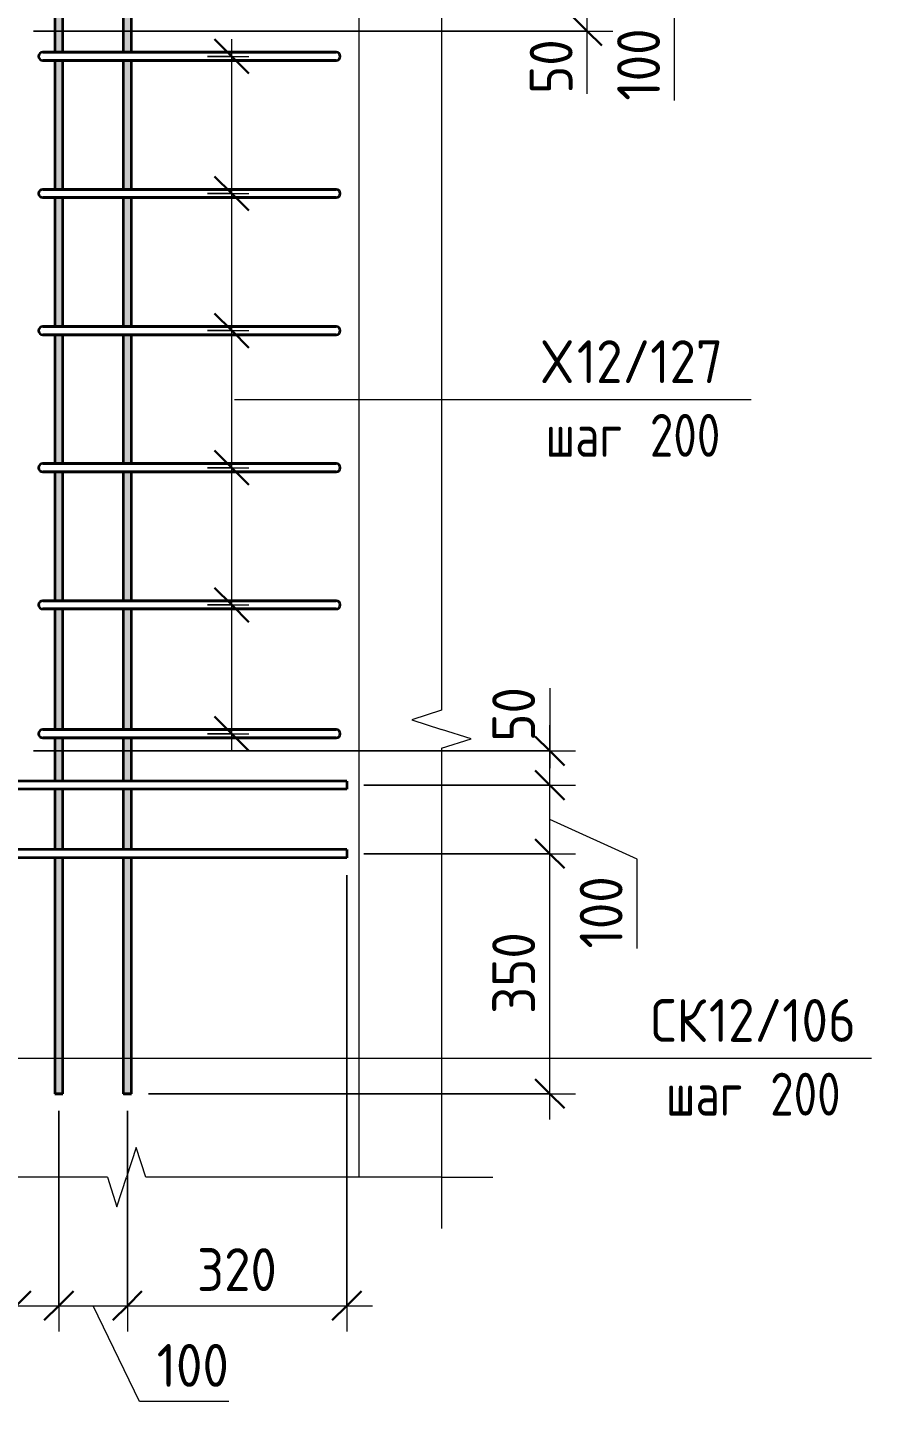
# Model space of a CAD drawing. Header units: millimetres. Extents: x -737 to 48133, y -5064 to 36443.
# Drawn here: x 42462 to 43693, y 721 to 2725 of the extents above; entities that cross this region are included whole.
import ezdxf

# ---------------------------------------------------------------- set-up
doc = ezdxf.new("R2010")
doc.units = ezdxf.units.MM
for name, color, linetype, lineweight in [('AA_Dim', 7, 'Continuous', 9), ('AA_Dim-25', 7, 'Continuous', 9), ('AA_Oformlenie', 7, 'Continuous', 9), ('AA_Vinoska', 7, 'Continuous', 9), ('AF_Stena_Опалубка', 253, 'Continuous', 20), ('KR_Armatura_Tonkie', 7, 'Continuous', 20)]:
    doc.layers.add(name, color=color, linetype=linetype, lineweight=lineweight)
doc.styles.add('ISOCPEUR_6', font='isocpeur.TTF', dxfattribs={"width": 0.9, "height": 62.5})
doc.styles.add('ISOCPEUR_8', font='isocpeur.TTF', dxfattribs={"width": 0.8, "height": 62.5})
doc.dimstyles.new('00_Точн_3_знака__прозр__2', dxfattribs={"dimscale": 304.8, "dimtxt": 62.672186, "dimasz": 0.139436, "dimexe": 0.123031, "dimexo": 0.082021, "dimgap": 0.008202, "dimtad": 1, "dimdec": 3, "dimrnd": 0.001, "dimdsep": 46, "dimtxsty": 'ISOCPEUR_6', "dimblk1": 'OBLIQUE', "dimblk2": 'OBLIQUE', "dimsah": 1, "dimcen": 0.09, "dimdle": 0.123031, "dimazin": 0, "dimtfac": 1, "dimtdec": 4, "dimtix": 1, "dimtmove": 1, "dimatfit": 3, "dimfxl": 1, "dimtvp": 1, "dimtolj": 1, "dimtzin": 0, "dimlwd": 18, "dimlwe": 18, "dimarcsym": 2})
doc.dimstyles.new('00_Точн_3_знака__прозр__3', dxfattribs={"dimscale": 304.8, "dimtxt": 62.672186, "dimasz": 0.139436, "dimexe": 0.123031, "dimexo": 0.082021, "dimgap": 0.008202, "dimtad": 1, "dimdec": 3, "dimrnd": 0.001, "dimdsep": 46, "dimtxsty": 'ISOCPEUR_6', "dimblk1": 'OBLIQUE', "dimblk2": 'OBLIQUE', "dimsah": 1, "dimcen": 0.09, "dimdle": 0.123031, "dimazin": 0, "dimtfac": 1, "dimtdec": 4, "dimtix": 1, "dimtmove": 0, "dimatfit": 3, "dimfxl": 1, "dimtvp": 1, "dimtolj": 1, "dimtzin": 0, "dimlwd": 18, "dimlwe": 18, "dimarcsym": 2})
doc.dimstyles.new('05_Округл_5мм__прозр__2', dxfattribs={"dimscale": 304.8, "dimtxt": 62.672186, "dimasz": 0.139436, "dimexe": 0.123031, "dimexo": 0.082021, "dimgap": 0.008202, "dimtad": 1, "dimdec": 0, "dimrnd": 5, "dimdsep": 46, "dimtxsty": 'ISOCPEUR_6', "dimblk1": 'OBLIQUE', "dimblk2": 'OBLIQUE', "dimsah": 1, "dimcen": 0.09, "dimdle": 0.123031, "dimazin": 0, "dimtfac": 1, "dimtdec": 4, "dimtix": 1, "dimtmove": 1, "dimatfit": 3, "dimfxl": 1, "dimtvp": 1, "dimtolj": 1, "dimtzin": 0, "dimlwd": 18, "dimlwe": 18, "dimarcsym": 2})
doc.dimstyles.new('05_Округл_5мм__прозр__3', dxfattribs={"dimscale": 304.8, "dimtxt": 62.672186, "dimasz": 0.139436, "dimexe": 0.123031, "dimexo": 0.082021, "dimgap": 0.008202, "dimtad": 1, "dimdec": 0, "dimrnd": 5, "dimdsep": 46, "dimtxsty": 'ISOCPEUR_6', "dimblk1": 'OBLIQUE', "dimblk2": 'OBLIQUE', "dimsah": 1, "dimcen": 0.09, "dimdle": 0.123031, "dimazin": 0, "dimtfac": 1, "dimtdec": 4, "dimtix": 1, "dimtmove": 0, "dimatfit": 3, "dimfxl": 1, "dimtvp": 1, "dimtolj": 1, "dimtzin": 0, "dimlwd": 18, "dimlwe": 18, "dimarcsym": 2})
doc.dimstyles.new('10_Раскладка_арматуры_с_засечками', dxfattribs={"dimscale": 304.8, "dimtxt": 0.18, "dimasz": 0.164042, "dimexe": 0.082021, "dimexo": 0, "dimgap": 0, "dimtad": 1, "dimdec": 3, "dimrnd": 0.001, "dimdsep": 46, "dimtxsty": 'ISOCPEUR_6', "dimblk1": 'OBLIQUE', "dimblk2": 'OBLIQUE', "dimsah": 1, "dimcen": 0.09, "dimdle": 0.082021, "dimazin": 0, "dimtfac": 1, "dimtdec": 4, "dimtix": 1, "dimtmove": 0, "dimatfit": 3, "dimfxl": 1, "dimtvp": 1, "dimtolj": 1, "dimtzin": 0, "dimlwd": 18, "dimlwe": 18, "dimarcsym": 2})

# ---------------------------------------------------------------- blocks, each defined once
blk = doc.blocks.new('350_Стержень верт с удлинением концов _НесАрм_РабПлоск_ - 350_Стержень верт с удлинением концов _НесАрм_РабПлоск_-4140946-Схема обрамления отверстия 500х1050 _h_')
at = {"layer": 'KR_Armatura_Tonkie', "lineweight": 35}
for p, q in [((-2284.8, 2764), (-2284.8, 2689)), ((-2272.8, 2689), (-2272.8, 2764)), ((-2284.8, 2677), (-2284.8, 2489)), ((-2272.8, 2489), (-2272.8, 2677)), ((-2284.8, 2477), (-2284.8, 2289)), ((-2272.8, 2289), (-2272.8, 2477)), ((-2284.8, 2277), (-2284.8, 2089)), ((-2272.8, 2089), (-2272.8, 2277)), ((-2284.8, 2077), (-2284.8, 1889)), ((-2272.8, 1889), (-2272.8, 2077)), ((-2284.8, 1877), (-2284.8, 1701)), ((-2272.8, 1701), (-2272.8, 1877)), ((-2284.8, 1689), (-2284.8, 1626.1)), ((-2272.8, 1626.1), (-2272.8, 1689)), ((-2284.8, 1614), (-2284.8, 1526)), ((-2272.8, 1526), (-2272.8, 1614)), ((-2284.8, 1514), (-2284.8, 1170)), ((-2272.8, 1170), (-2272.8, 1514)), ((-2273, 1170), (-2284.6, 1170)), ((-2284.6, 1170), (-2273, 1170))]:
    blk.add_line(p, q, dxfattribs=at)
blk = doc.blocks.new('350_Стержень верт с удлинением концов _НесАрм_РабПлоск_ - 350_Стержень верт с удлинением концов _НесАрм_РабПлоск_-V15-Схема обрамления отверстия 500х1050 _h_')
at = {"layer": 'KR_Armatura_Tonkie', "lineweight": 35}
h = blk.add_hatch(color=256, dxfattribs=at)
h.paths.add_polyline_path([(-2278.8, 1170), (-2272.8, 1170), (-2273, 1514), (-2284.8, 1514), (-2284.6, 1170), (-2280.4, 1170)])
h.paths.add_polyline_path([(-2283.2, 1526), (-2272.8, 1526), (-2273, 1614), (-2284.8, 1614), (-2284.6, 1526), (-2284, 1526)])
h.paths.add_polyline_path([(-2283.1, 1626), (-2272.8, 1626.1), (-2273, 1689), (-2284.8, 1689), (-2284.6, 1626), (-2283.2, 1626)])
h.paths.add_polyline_path([(-2273.2, 1701), (-2272.8, 1701), (-2273, 1877), (-2284.8, 1877), (-2284.6, 1701), (-2273.6, 1701)])
h.paths.add_polyline_path([(-2272.9, 1889), (-2272.8, 1889), (-2273, 2077), (-2284.8, 2077), (-2284.6, 1889), (-2273, 1889)])
h.paths.add_polyline_path([(-2273.3, 2089), (-2272.8, 2089), (-2273, 2277), (-2284.8, 2277), (-2284.6, 2089), (-2273.6, 2089)])
h.paths.add_polyline_path([(-2273.3, 2289), (-2272.8, 2289), (-2273, 2477), (-2284.8, 2477), (-2284.6, 2289), (-2273.6, 2289)])
h.paths.add_polyline_path([(-2275.8, 2489), (-2272.8, 2489), (-2273, 2677), (-2284.8, 2677), (-2284.6, 2489), (-2276.6, 2489)])
h.paths.add_polyline_path([(-2275.8, 2689), (-2272.8, 2689), (-2273, 2764), (-2284.8, 2764), (-2284.6, 2689), (-2276.8, 2689)])
h.paths.add_polyline_path([(-2283.7, 2776), (-2272.8, 2776), (-2273, 2864), (-2284.8, 2864), (-2284.6, 2776), (-2284, 2776)])
h.paths.add_polyline_path([(-2278.8, 2876), (-2272.8, 2876), (-2273, 3540), (-2284.8, 3540), (-2284.6, 2876), (-2279.9, 2876)])
for p, q in [((-2284.8, 2764), (-2284.8, 2689)), ((-2272.8, 2689), (-2272.8, 2764)), ((-2284.8, 2677), (-2284.8, 2489)), ((-2272.8, 2489), (-2272.8, 2677)), ((-2284.8, 2477), (-2284.8, 2289)), ((-2272.8, 2289), (-2272.8, 2477)), ((-2284.8, 2277), (-2284.8, 2089)), ((-2272.8, 2089), (-2272.8, 2277)), ((-2284.8, 2077), (-2284.8, 1889)), ((-2272.8, 1889), (-2272.8, 2077)), ((-2284.8, 1877), (-2284.8, 1701)), ((-2272.8, 1701), (-2272.8, 1877)), ((-2284.8, 1689), (-2284.8, 1626.1)), ((-2272.8, 1626.1), (-2272.8, 1689)), ((-2284.8, 1614), (-2284.8, 1526)), ((-2272.8, 1526), (-2272.8, 1614)), ((-2284.8, 1514), (-2284.8, 1170)), ((-2272.8, 1170), (-2272.8, 1514)), ((-2272.8, 1170), (-2284.8, 1170)), ((-2284.6, 1170), (-2273, 1170))]:
    blk.add_line(p, q, dxfattribs=at)
blk = doc.blocks.new('350_Стержень верт с удлинением концов _НесАрм_РабПлоск_ - 350_Стержень верт с удлинением концов _НесАрм_РабПлоск_-V16-Схема обрамления отверстия 500х1050 _h_')
at = {"layer": 'KR_Armatura_Tonkie', "lineweight": 35}
h = blk.add_hatch(color=256, dxfattribs=at)
h.paths.add_polyline_path([(-2178.8, 1170), (-2172.8, 1170), (-2173, 1514), (-2184.8, 1514), (-2184.6, 1170), (-2180.4, 1170)])
h.paths.add_polyline_path([(-2183.1, 1526), (-2172.8, 1526), (-2173, 1614), (-2184.8, 1614), (-2184.6, 1526), (-2183.2, 1526)])
h.paths.add_polyline_path([(-2183.1, 1626), (-2172.8, 1626.1), (-2173, 1689), (-2184.8, 1689), (-2184.6, 1626), (-2183.2, 1626)])
h.paths.add_polyline_path([(-2183.1, 1701), (-2172.8, 1701), (-2173, 1877), (-2184.8, 1877), (-2184.6, 1701), (-2183.3, 1701)])
h.paths.add_polyline_path([(-2183.1, 1889), (-2172.8, 1889), (-2173, 2077), (-2184.8, 2077), (-2184.6, 1889), (-2183.4, 1889)])
h.paths.add_polyline_path([(-2183.1, 2089), (-2172.8, 2089), (-2173, 2277), (-2184.8, 2277), (-2184.6, 2089), (-2183.4, 2089)])
h.paths.add_polyline_path([(-2183.5, 2289), (-2172.8, 2289), (-2173, 2477), (-2184.8, 2477), (-2184.6, 2289), (-2184, 2289)])
h.paths.add_polyline_path([(-2183.1, 2489), (-2172.8, 2489), (-2173, 2677), (-2184.8, 2677), (-2184.6, 2489), (-2183.6, 2489)])
h.paths.add_polyline_path([(-2183.7, 2689), (-2172.8, 2689), (-2173, 2764), (-2184.8, 2764), (-2184.6, 2689), (-2184, 2689)])
h.paths.add_polyline_path([(-2183.7, 2776), (-2172.8, 2776), (-2173, 2864), (-2184.8, 2864), (-2184.6, 2776), (-2184, 2776)])
h.paths.add_polyline_path([(-2178.8, 2876), (-2172.8, 2876), (-2173, 3540), (-2184.8, 3540), (-2184.6, 2876), (-2179.9, 2876)])
for p, q in [((-2184.8, 2764), (-2184.8, 2689)), ((-2172.8, 2689), (-2172.8, 2764)), ((-2184.8, 2677), (-2184.8, 2489)), ((-2172.8, 2489), (-2172.8, 2677)), ((-2184.8, 2477), (-2184.8, 2289)), ((-2172.8, 2289), (-2172.8, 2477)), ((-2184.8, 2277), (-2184.8, 2089)), ((-2172.8, 2089), (-2172.8, 2277)), ((-2184.8, 2077), (-2184.8, 1889)), ((-2172.8, 1889), (-2172.8, 2077)), ((-2184.8, 1877), (-2184.8, 1701)), ((-2172.8, 1701), (-2172.8, 1877)), ((-2184.8, 1689), (-2184.8, 1626.1)), ((-2172.8, 1626.1), (-2172.8, 1689)), ((-2184.8, 1614), (-2184.8, 1526)), ((-2172.8, 1526), (-2172.8, 1614)), ((-2184.8, 1514), (-2184.8, 1170)), ((-2172.8, 1170), (-2172.8, 1514)), ((-2172.8, 1170), (-2184.8, 1170)), ((-2184.6, 1170), (-2173, 1170))]:
    blk.add_line(p, q, dxfattribs=at)
blk = doc.blocks.new('011_Прямоугольник обрыва _ЭлУзла_ - 011_Прямоугольник обрыва _ЭлУзла_-4141986-Схема обрамления отверстия 500х1050 _h_')
at = {"layer": 'AA_Oformlenie'}
for p, q in [((-1720.8, 2979.6), (-1720.8, 1729.4)), ((-1720.8, 1673.8), (-1720.8, 1048.4)), ((-2207.7, 1048.4), (-3070.9, 1048.4)), ((-1720.8, 1048.4), (-2152.1, 1048.4))]:
    blk.add_line(p, q, dxfattribs=at)
blk = doc.blocks.new('042_М_Арматуры - Диам длина поз _ Комментарий-3662934-Схема обрамления отверстия 500х1050 _h_')
at = {"layer": 'AA_Vinoska'}
blk.add_line((-1443.5, 1221.9), (-1093.5, 1221.9), dxfattribs=at)
blk = doc.blocks.new('DIMBLOCK113-Схема обрамления отверстия 500х1050 _h_')
at = {"layer": 'AA_Dim-25', "lineweight": 30}
for p, q in [((43224.1, 1520), (43202.9, 1541.3)), ((43224.1, 1520), (43245.4, 1498.8)), ((43224.1, 1170), (43202.9, 1191.2)), ((43224.1, 1170), (43245.4, 1148.8))]:
    blk.add_line(p, q, dxfattribs=at)
at = {"layer": 'AA_Dim-25', "lineweight": 18}
for p, q in [((42953, 1520), (43261.6, 1520)), ((43224.1, 1520), (42953, 1520)), ((43224.1, 1132.5), (43224.1, 1520)), ((42639, 1170), (43261.6, 1170)), ((43224.1, 1170), (42639, 1170))]:
    blk.add_line(p, q, dxfattribs=at)
at = {"layer": 'AA_Dim-25', "color": 0, "lineweight": 18, "insert": (43140.2, 1286.5), "char_height": 62.5, "width": 140.48, "attachment_point": 1, "rotation": 90, "line_spacing_factor": 1.135194, "style": 'ISOCPEUR_6'}
blk.add_mtext('350', dxfattribs=at)
blk = doc.blocks.new('_Oblique')
at = {"color": 0, "linetype": 'ByBlock', "lineweight": -2}
blk.add_line((-0.5, -0.5), (0.5, 0.5), dxfattribs=at)
blk = doc.blocks.new('DIMBLOCK114-Схема обрамления отверстия 500х1050 _h_')
at = {"layer": 'AA_Dim-25', "lineweight": 30}
for p, q in [((43224.1, 1620), (43202.9, 1641.3)), ((43224.1, 1620), (43245.4, 1598.8)), ((43224.1, 1520), (43202.9, 1541.3)), ((43224.1, 1520), (43245.4, 1498.8))]:
    blk.add_line(p, q, dxfattribs=at)
at = {"layer": 'AA_Dim-25', "lineweight": 18}
for p, q in [((42953, 1620), (43261.6, 1620)), ((43224.1, 1620), (42953, 1620)), ((43224.1, 1520), (43224.1, 1620)), ((43351.6, 1512.1), (43224.1, 1570)), ((42953, 1520), (43261.6, 1520)), ((43224.1, 1520), (42953, 1520)), ((43351.6, 1381.9), (43351.6, 1512.1))]:
    blk.add_line(p, q, dxfattribs=at)
at = {"layer": 'AA_Dim-25', "color": 0, "lineweight": 18, "insert": (43267.7, 1381.9), "char_height": 62.5, "width": 126.29, "attachment_point": 1, "rotation": 90, "line_spacing_factor": 1.135194, "style": 'ISOCPEUR_6'}
blk.add_mtext('100', dxfattribs=at)
blk = doc.blocks.new('DIMBLOCK115-Схема обрамления отверстия 500х1050 _h_')
at = {"layer": 'AA_Dim-25', "lineweight": 18}
for p, q in [((43224.1, 1761.6), (43224.1, 1658.6)), ((43224.1, 1620), (43224.1, 1707.5)), ((42471, 1670), (43261.6, 1670)), ((43224.1, 1670), (42471, 1670)), ((43224.1, 1658.6), (43224.1, 1645)), ((42953, 1620), (43261.6, 1620)), ((43224.1, 1620), (42953, 1620))]:
    blk.add_line(p, q, dxfattribs=at)
at = {"layer": 'AA_Dim-25', "lineweight": 30}
for p, q in [((43224.1, 1670), (43202.9, 1691.2)), ((43224.1, 1670), (43245.4, 1648.8)), ((43224.1, 1620), (43202.9, 1641.3)), ((43224.1, 1620), (43245.4, 1598.8))]:
    blk.add_line(p, q, dxfattribs=at)
at = {"layer": 'AA_Dim-25', "color": 0, "lineweight": 18, "insert": (43140.2, 1683.6), "char_height": 62.5, "width": 93.654, "attachment_point": 1, "rotation": 90, "line_spacing_factor": 1.135194, "style": 'ISOCPEUR_6'}
blk.add_mtext('50', dxfattribs=at)
blk = doc.blocks.new('DIMBLOCK116-Схема обрамления отверстия 500х1050 _h_')
at = {"layer": 'AA_Dim-25', "lineweight": 30}
for p, q in [((43278.7, 2770), (43257.4, 2791.3)), ((43278.7, 2770), (43299.9, 2748.8)), ((43278.7, 2720), (43257.4, 2741.3)), ((43278.7, 2720), (43299.9, 2698.8))]:
    blk.add_line(p, q, dxfattribs=at)
at = {"layer": 'AA_Dim-25', "lineweight": 18}
for p, q in [((42953, 2770), (43316.2, 2770)), ((43278.7, 2770), (42953, 2770)), ((43278.7, 2682.5), (43278.7, 2770)), ((43278.7, 2731.4), (43278.7, 2745)), ((43278.7, 2628.4), (43278.7, 2731.4)), ((42471, 2720), (43316.2, 2720)), ((43278.7, 2720), (42471, 2720))]:
    blk.add_line(p, q, dxfattribs=at)
at = {"layer": 'AA_Dim-25', "color": 0, "lineweight": 18, "insert": (43194.8, 2628.4), "char_height": 62.5, "width": 93.654, "attachment_point": 1, "rotation": 90, "line_spacing_factor": 1.135194, "style": 'ISOCPEUR_6'}
blk.add_mtext('50', dxfattribs=at)
blk = doc.blocks.new('DIMBLOCK117-Схема обрамления отверстия 500х1050 _h_')
at = {"layer": 'AA_Dim-25', "lineweight": 30}
for p, q in [((43278.7, 2870), (43257.4, 2891.3)), ((43278.7, 2870), (43299.9, 2848.8)), ((43278.7, 2770), (43257.4, 2791.3)), ((43278.7, 2770), (43299.9, 2748.8))]:
    blk.add_line(p, q, dxfattribs=at)
at = {"layer": 'AA_Dim-25', "lineweight": 18}
for p, q in [((42953, 2870), (43316.2, 2870)), ((43278.7, 2870), (42953, 2870)), ((43278.7, 2770), (43278.7, 2870)), ((43406.2, 2748.8), (43278.7, 2820)), ((42953, 2770), (43316.2, 2770)), ((43278.7, 2770), (42953, 2770)), ((43406.2, 2618.5), (43406.2, 2748.8))]:
    blk.add_line(p, q, dxfattribs=at)
at = {"layer": 'AA_Dim-25', "color": 0, "lineweight": 18, "insert": (43322.3, 2618.5), "char_height": 62.5, "width": 126.29, "attachment_point": 1, "rotation": 90, "line_spacing_factor": 1.135194, "style": 'ISOCPEUR_6'}
blk.add_mtext('100', dxfattribs=at)
blk = doc.blocks.new('DIMBLOCK124-Схема обрамления отверстия 500х1050 _h_')
at = {"layer": 'AA_Dim-25', "lineweight": 18}
for p, q in [((42446, 1645), (42446, 823.3)), ((42446, 860.8), (42446, 1645)), ((42508, 1145), (42508, 823.3)), ((42508, 860.8), (42508, 1145)), ((42354.4, 860.8), (42457.5, 860.8)), ((42408.5, 860.8), (42508, 860.8)), ((42457.5, 860.8), (42477, 860.8))]:
    blk.add_line(p, q, dxfattribs=at)
at = {"layer": 'AA_Dim-25', "lineweight": 30}
for p, q in [((42446, 860.8), (42467.3, 882)), ((42508, 860.8), (42529.3, 882)), ((42446, 860.8), (42424.8, 839.5)), ((42508, 860.8), (42486.8, 839.5))]:
    blk.add_line(p, q, dxfattribs=at)
at = {"layer": 'AA_Dim-25', "color": 0, "lineweight": 18, "insert": (42354.4, 944.7), "char_height": 62.5, "width": 93.654, "attachment_point": 1, "line_spacing_factor": 1.135194, "style": 'ISOCPEUR_6'}
blk.add_mtext('60', dxfattribs=at)
blk = doc.blocks.new('DIMBLOCK125-Схема обрамления отверстия 500х1050 _h_')
at = {"layer": 'AA_Dim-25', "lineweight": 18}
for p, q in [((42508, 1145), (42508, 823.3)), ((42508, 860.8), (42508, 1145)), ((42608, 1145), (42608, 823.3)), ((42608, 860.8), (42608, 1145)), ((42508, 860.8), (42608, 860.8)), ((42625.8, 721.1), (42558, 860.8)), ((42756, 721.1), (42625.8, 721.1))]:
    blk.add_line(p, q, dxfattribs=at)
at = {"layer": 'AA_Dim-25', "lineweight": 30}
for p, q in [((42508, 860.8), (42529.3, 882)), ((42608, 860.8), (42629.3, 882)), ((42508, 860.8), (42486.8, 839.5)), ((42608, 860.8), (42586.8, 839.5))]:
    blk.add_line(p, q, dxfattribs=at)
at = {"layer": 'AA_Dim-25', "color": 0, "lineweight": 18, "insert": (42650.8, 805), "char_height": 62.5, "width": 126.29, "attachment_point": 1, "line_spacing_factor": 1.135194, "style": 'ISOCPEUR_6'}
blk.add_mtext('100', dxfattribs=at)
blk = doc.blocks.new('DIMBLOCK126-Схема обрамления отверстия 500х1050 _h_')
at = {"layer": 'AA_Dim-25', "lineweight": 18}
for p, q in [((42928, 1489), (42928, 823.3)), ((42928, 860.8), (42928, 1489)), ((42608, 1145), (42608, 823.3)), ((42608, 860.8), (42608, 1145)), ((42608, 860.8), (42965.5, 860.8))]:
    blk.add_line(p, q, dxfattribs=at)
at = {"layer": 'AA_Dim-25', "lineweight": 30}
for p, q in [((42608, 860.8), (42629.3, 882)), ((42928, 860.8), (42949.3, 882)), ((42608, 860.8), (42586.8, 839.5)), ((42928, 860.8), (42906.8, 839.5))]:
    blk.add_line(p, q, dxfattribs=at)
at = {"layer": 'AA_Dim-25', "color": 0, "lineweight": 18, "insert": (42709.5, 944.7), "char_height": 62.5, "width": 140.48, "attachment_point": 1, "line_spacing_factor": 1.135194, "style": 'ISOCPEUR_6'}
blk.add_mtext('320', dxfattribs=at)
blk = doc.blocks.new('DIMBLOCK127-Схема обрамления отверстия 500х1050 _h_')
at = {"layer": 'AA_Dim-25', "lineweight": 30}
for p, q in [((42760.2, 1883), (42735.2, 1908)), ((42760.2, 1883), (42785.2, 1858)), ((42760.2, 1695), (42735.2, 1720)), ((42760.2, 1695), (42785.2, 1670))]:
    blk.add_line(p, q, dxfattribs=at)
at = {"layer": 'AA_Dim-25', "lineweight": 18}
for p, q in [((42724.9, 1883), (42785.2, 1883)), ((42760.2, 1883), (42724.9, 1883)), ((42760.2, 1670), (42760.2, 1883)), ((42724.9, 1695), (42785.2, 1695)), ((42760.2, 1695), (42724.9, 1695))]:
    blk.add_line(p, q, dxfattribs=at)
blk = doc.blocks.new('DIMBLOCK128-Схема обрамления отверстия 500х1050 _h_')
at = {"layer": 'AA_Dim-25', "lineweight": 30}
for p, q in [((42760.2, 2083), (42735.2, 2108)), ((42760.2, 2083), (42785.2, 2058)), ((42760.2, 1883), (42735.2, 1908)), ((42760.2, 1883), (42785.2, 1858))]:
    blk.add_line(p, q, dxfattribs=at)
at = {"layer": 'AA_Dim-25', "lineweight": 18}
for p, q in [((42724.9, 2083), (42785.2, 2083)), ((42760.2, 2083), (42724.9, 2083)), ((42760.2, 1883), (42760.2, 2083)), ((42724.9, 1883), (42785.2, 1883)), ((42760.2, 1883), (42724.9, 1883))]:
    blk.add_line(p, q, dxfattribs=at)
blk = doc.blocks.new('DIMBLOCK129-Схема обрамления отверстия 500х1050 _h_')
at = {"layer": 'AA_Dim-25', "lineweight": 30}
for p, q in [((42760.2, 2283), (42735.2, 2308)), ((42760.2, 2283), (42785.2, 2258)), ((42760.2, 2083), (42735.2, 2108)), ((42760.2, 2083), (42785.2, 2058))]:
    blk.add_line(p, q, dxfattribs=at)
at = {"layer": 'AA_Dim-25', "lineweight": 18}
for p, q in [((42724.9, 2283), (42785.2, 2283)), ((42760.2, 2283), (42724.9, 2283)), ((42760.2, 2083), (42760.2, 2283)), ((42724.9, 2083), (42785.2, 2083)), ((42760.2, 2083), (42724.9, 2083))]:
    blk.add_line(p, q, dxfattribs=at)
blk = doc.blocks.new('DIMBLOCK130-Схема обрамления отверстия 500х1050 _h_')
at = {"layer": 'AA_Dim-25', "lineweight": 30}
for p, q in [((42760.2, 2483), (42735.2, 2508)), ((42760.2, 2483), (42785.2, 2458)), ((42760.2, 2283), (42735.2, 2308)), ((42760.2, 2283), (42785.2, 2258))]:
    blk.add_line(p, q, dxfattribs=at)
at = {"layer": 'AA_Dim-25', "lineweight": 18}
for p, q in [((42724.9, 2483), (42785.2, 2483)), ((42760.2, 2483), (42724.9, 2483)), ((42760.2, 2283), (42760.2, 2483)), ((42724.9, 2283), (42785.2, 2283)), ((42760.2, 2283), (42724.9, 2283))]:
    blk.add_line(p, q, dxfattribs=at)
blk = doc.blocks.new('DIMBLOCK131-Схема обрамления отверстия 500х1050 _h_')
at = {"layer": 'AA_Dim-25', "lineweight": 30}
for p, q in [((42760.2, 2683), (42735.2, 2708)), ((42760.2, 2683), (42785.2, 2658)), ((42760.2, 2483), (42735.2, 2508)), ((42760.2, 2483), (42785.2, 2458))]:
    blk.add_line(p, q, dxfattribs=at)
at = {"layer": 'AA_Dim-25', "lineweight": 18}
for p, q in [((42760.2, 2483), (42760.2, 2708)), ((42724.9, 2683), (42785.2, 2683)), ((42760.2, 2683), (42724.9, 2683)), ((42724.9, 2483), (42785.2, 2483)), ((42760.2, 2483), (42724.9, 2483))]:
    blk.add_line(p, q, dxfattribs=at)

msp = doc.modelspace()

# ---------------------------------------------------------------- linework, layer by layer
at = {"layer": 'AA_Vinoska'}
for p, q in [((42764.3953, 2182.7202), (43167.8687, 2182.7202)), ((43066.0377, 1729.4362), (43022.7126, 1715.359)), ((43022.7126, 1715.359), (43066.0377, 1701.2818)), ((43109.339, 1687.5318), (43066.0377, 1701.2818)), ((43066.0377, 1673.7818), (43109.339, 1687.5318)), ((42402.1704, 1221.861), (43343.3122, 1221.861)), ((42620.6888, 1091.7009), (42606.6116, 1048.3758)), ((42634.7659, 1048.3758), (42620.6888, 1091.7009)), ((42579.1116, 1048.3758), (42592.8616, 1005.0745)), ((42592.8616, 1005.0745), (42606.6116, 1048.3758)), ((43066.0377, 1048.3758), (43141.0377, 1048.3758)), ((43066.0377, 1048.3758), (43066.0377, 973.3758))]:
    msp.add_line(p, q, dxfattribs=at)
at = {"layer": 'AF_Stena_Опалубка'}
msp.add_line((42946.0377, 1048.3758), (42946.0377, 2920), dxfattribs=at)
at = {"layer": 'KR_Armatura_Tonkie', "lineweight": 35}
for p, q in [((42520.5777, 2689), (42484.5777, 2689)), ((42484.5777, 2689), (42520.5777, 2689)), ((42876.5777, 2689), (42520.5777, 2689)), ((42520.5777, 2689), (42876.5777, 2689)), ((42813.9563, 2689), (42851.1219, 2689)), ((42851.1219, 2689), (42912.5777, 2689)), ((42902.0336, 2689), (42864.868, 2689)), ((42912.5777, 2689), (42876.5777, 2689)), ((42876.5777, 2689), (42902.0336, 2689)), ((42902.0336, 2689), (42902.0336, 2689)), ((42520.5777, 2677), (42484.5777, 2677)), ((42484.5777, 2677), (42520.5777, 2677)), ((42876.5777, 2677), (42520.5777, 2677)), ((42520.5777, 2677), (42876.5777, 2677)), ((42813.9563, 2677), (42851.1219, 2677)), ((42851.1219, 2677), (42912.5777, 2677)), ((42902.0336, 2677), (42864.868, 2677)), ((42912.5777, 2677), (42876.5777, 2677)), ((42876.5777, 2677), (42912.5777, 2677)), ((42912.5777, 2677), (42902.0336, 2677)), ((42520.5777, 2489), (42484.5777, 2489)), ((42484.5777, 2489), (42520.5777, 2489)), ((42876.5777, 2489), (42520.5777, 2489)), ((42520.5777, 2489), (42876.5777, 2489)), ((42813.9563, 2489), (42851.1219, 2489)), ((42851.1219, 2489), (42912.5777, 2489)), ((42902.0336, 2489), (42864.868, 2489)), ((42912.5777, 2489), (42876.5777, 2489)), ((42876.5777, 2489), (42902.0336, 2489)), ((42902.0336, 2489), (42902.0336, 2489)), ((42520.5777, 2477), (42484.5777, 2477)), ((42484.5777, 2477), (42520.5777, 2477)), ((42876.5777, 2477), (42520.5777, 2477)), ((42520.5777, 2477), (42876.5777, 2477)), ((42813.9563, 2477), (42851.1219, 2477)), ((42851.1219, 2477), (42912.5777, 2477)), ((42902.0336, 2477), (42864.868, 2477)), ((42912.5777, 2477), (42876.5777, 2477)), ((42876.5777, 2477), (42912.5777, 2477)), ((42912.5777, 2477), (42902.0336, 2477)), ((42520.5777, 2289), (42484.5777, 2289)), ((42484.5777, 2289), (42520.5777, 2289)), ((42876.5777, 2289), (42520.5777, 2289)), ((42520.5777, 2289), (42876.5777, 2289)), ((42813.9563, 2289), (42851.1219, 2289)), ((42851.1219, 2289), (42912.5777, 2289)), ((42902.0336, 2289), (42864.868, 2289)), ((42912.5777, 2289), (42876.5777, 2289)), ((42876.5777, 2289), (42902.0336, 2289)), ((42902.0336, 2289), (42902.0336, 2289)), ((42520.5777, 2277), (42484.5777, 2277)), ((42484.5777, 2277), (42520.5777, 2277)), ((42876.5777, 2277), (42520.5777, 2277)), ((42520.5777, 2277), (42876.5777, 2277)), ((42813.9563, 2277), (42851.1219, 2277)), ((42851.1219, 2277), (42912.5777, 2277)), ((42902.0336, 2277), (42864.868, 2277)), ((42912.5777, 2277), (42876.5777, 2277)), ((42876.5777, 2277), (42912.5777, 2277)), ((42912.5777, 2277), (42902.0336, 2277)), ((42520.5777, 2089), (42484.5777, 2089)), ((42484.5777, 2089), (42520.5777, 2089)), ((42876.5777, 2089), (42520.5777, 2089)), ((42520.5777, 2089), (42876.5777, 2089)), ((42813.9563, 2089), (42851.1219, 2089)), ((42851.1219, 2089), (42912.5777, 2089)), ((42902.0336, 2089), (42864.868, 2089)), ((42912.5777, 2089), (42876.5777, 2089)), ((42876.5777, 2089), (42902.0336, 2089)), ((42902.0336, 2089), (42902.0336, 2089)), ((42520.5777, 2077), (42484.5777, 2077)), ((42484.5777, 2077), (42520.5777, 2077)), ((42876.5777, 2077), (42520.5777, 2077)), ((42520.5777, 2077), (42876.5777, 2077)), ((42813.9563, 2077), (42851.1219, 2077)), ((42851.1219, 2077), (42912.5777, 2077)), ((42902.0336, 2077), (42864.868, 2077)), ((42912.5777, 2077), (42876.5777, 2077)), ((42876.5777, 2077), (42912.5777, 2077)), ((42912.5777, 2077), (42902.0336, 2077)), ((42520.5777, 1889), (42484.5777, 1889)), ((42484.5777, 1889), (42520.5777, 1889)), ((42876.5777, 1889), (42520.5777, 1889)), ((42520.5777, 1889), (42876.5777, 1889)), ((42813.9563, 1889), (42851.1219, 1889)), ((42851.1219, 1889), (42912.5777, 1889)), ((42902.0336, 1889), (42864.868, 1889)), ((42912.5777, 1889), (42876.5777, 1889)), ((42876.5777, 1889), (42902.0336, 1889)), ((42902.0336, 1889), (42902.0336, 1889)), ((42520.5777, 1877), (42484.5777, 1877)), ((42484.5777, 1877), (42520.5777, 1877)), ((42876.5777, 1877), (42520.5777, 1877)), ((42520.5777, 1877), (42876.5777, 1877)), ((42813.9563, 1877), (42851.1219, 1877)), ((42851.1219, 1877), (42912.5777, 1877)), ((42902.0336, 1877), (42864.868, 1877)), ((42912.5777, 1877), (42876.5777, 1877)), ((42876.5777, 1877), (42912.5777, 1877)), ((42912.5777, 1877), (42902.0336, 1877)), ((42520.5777, 1701), (42484.5777, 1701)), ((42484.5777, 1701), (42520.5777, 1701)), ((42520.5777, 1689), (42484.5777, 1689)), ((42484.5777, 1689), (42520.5777, 1689)), ((42876.5777, 1701), (42520.5777, 1701)), ((42520.5777, 1701), (42876.5777, 1701)), ((42876.5777, 1689), (42520.5777, 1689)), ((42520.5777, 1689), (42876.5777, 1689)), ((42813.9563, 1701), (42851.1219, 1701)), ((42813.9563, 1689), (42851.1219, 1689)), ((42851.1219, 1701), (42912.5777, 1701)), ((42851.1219, 1689), (42912.5777, 1689)), ((42902.0336, 1701), (42864.868, 1701)), ((42902.0336, 1689), (42864.868, 1689)), ((42912.5777, 1701), (42876.5777, 1701)), ((42876.5777, 1701), (42902.0336, 1701)), ((42912.5777, 1689), (42876.5777, 1689)), ((42876.5777, 1689), (42912.5777, 1689)), ((42902.0336, 1701), (42902.0336, 1701)), ((42912.5777, 1689), (42902.0336, 1689)), ((42928.0377, 1626), (41407.5377, 1626)), ((42928.0377, 1626), (41407.5377, 1626)), ((42928.0377, 1626), (42928.0377, 1614)), ((42928.0377, 1626), (42928.0377, 1614)), ((42928.0377, 1614), (41407.5377, 1614)), ((42928.0377, 1614), (41407.5377, 1614)), ((42928.0377, 1526), (41407.5377, 1526)), ((42928.0377, 1526), (41407.5377, 1526)), ((42928.0377, 1526), (42928.0377, 1514)), ((42928.0377, 1526), (42928.0377, 1514)), ((42928.0377, 1514), (41407.5377, 1514)), ((42928.0377, 1514), (41407.5377, 1514))]:
    msp.add_line(p, q, dxfattribs=at)
for centre, start, end in [((42484.5777, 2683), 90, 270), ((42484.5777, 2683), 90, 270), ((42912.5777, 2683), 270, 90), ((42912.5777, 2683), 270, 90), ((42912.5777, 2683), 270, 90), ((42484.5777, 2483), 90, 270), ((42484.5777, 2483), 90, 270), ((42912.5777, 2483), 270, 90), ((42912.5777, 2483), 270, 90), ((42912.5777, 2483), 270, 90), ((42484.5777, 2283), 90, 270), ((42484.5777, 2283), 90, 270), ((42912.5777, 2283), 270, 90), ((42912.5777, 2283), 270, 90), ((42912.5777, 2283), 270, 90), ((42484.5777, 2083), 90, 270), ((42484.5777, 2083), 90, 270), ((42912.5777, 2083), 270, 90), ((42912.5777, 2083), 270, 90), ((42912.5777, 2083), 270, 90), ((42484.5777, 1883), 90, 270), ((42484.5777, 1883), 90, 270), ((42912.5777, 1883), 270, 90), ((42912.5777, 1883), 270, 90), ((42912.5777, 1883), 270, 90), ((42484.5777, 1695), 90, 270), ((42484.5777, 1695), 90, 270), ((42912.5777, 1695), 270, 90), ((42912.5777, 1695), 270, 90), ((42912.5777, 1695), 270, 90)]:
    msp.add_arc(centre, 6, start, end, dxfattribs=at)

# ---------------------------------------------------------------- block references
at = {"layer": 'AA_Oformlenie'}
msp.add_blockref('011_Прямоугольник обрыва _ЭлУзла_ - 011_Прямоугольник обрыва _ЭлУзла_-4141986-Схема обрамления отверстия 500х1050 _h_', (44786.8608, 0), dxfattribs=at)
at = {"layer": 'AA_Vinoska'}
for p in [(44611.4172, 960.8592), (44786.8608, 0)]:
    msp.add_blockref('042_М_Арматуры - Диам длина поз _ Комментарий-3662934-Схема обрамления отверстия 500х1050 _h_', p, dxfattribs=at)
at = {"layer": 'KR_Armatura_Tonkie', "lineweight": 35}
for name, p in [('350_Стержень верт с удлинением концов _НесАрм_РабПлоск_ - 350_Стержень верт с удлинением концов _НесАрм_РабПлоск_-4140946-Схема обрамления отверстия 500х1050 _h_', (44786.8608, 0)), ('350_Стержень верт с удлинением концов _НесАрм_РабПлоск_ - 350_Стержень верт с удлинением концов _НесАрм_РабПлоск_-V15-Схема обрамления отверстия 500х1050 _h_', (44786.8608, 0)), ('350_Стержень верт с удлинением концов _НесАрм_РабПлоск_ - 350_Стержень верт с удлинением концов _НесАрм_РабПлоск_-4140946-Схема обрамления отверстия 500х1050 _h_', (44886.8608, 0)), ('350_Стержень верт с удлинением концов _НесАрм_РабПлоск_ - 350_Стержень верт с удлинением концов _НесАрм_РабПлоск_-V16-Схема обрамления отверстия 500х1050 _h_', (44786.8608, 0))]:
    msp.add_blockref(name, p, dxfattribs=at)

# ---------------------------------------------------------------- texts
at = {"layer": 'AA_Vinoska', "char_height": 62.5, "attachment_point": 1}
for s, insert, width, style in [('\\fISOCPEUR|b0|i0|c204|p34|;\\W.9;Х', (43212.9472, 2268.9764), 61.329094, 'ISOCPEUR_6'), ('12/127', (43263.5487, 2268.9764), 263.354344, 'ISOCPEUR_6'), (' 200', (43338.2951, 2161.5001), 166.751, 'ISOCPEUR_8'), ('шаг', (43217.9097, 2161.5001), 145.907125, 'ISOCPEUR_8'), ('СК', (43371.1782, 1308.1172), 102.816422, 'ISOCPEUR_6'), ('12/106', (43456.0103, 1308.1172), 263.354344, 'ISOCPEUR_6'), (' 200', (43513.7386, 1200.6409), 166.751, 'ISOCPEUR_8'), ('шаг', (43393.3532, 1200.6409), 145.907125, 'ISOCPEUR_8')]:
    msp.add_mtext(s, dxfattribs=dict(at, insert=insert, width=width, style=style))

# ---------------------------------------------------------------- dimensions: what is measured, and where the dimension line sits
at = {"layer": 'AA_Dim', "lineweight": 18}
for base, p1, p2, override, picture, middle in [((43278.6966, 2870), (42928.0377, 2770), (42928.0377, 2870), {"dimpost": '<>', "dimfxl": 100}, 'DIMBLOCK117-Схема обрамления отверстия 500х1050 _h_', (43363.9433, 2681.6941)), ((43278.6966, 2770), (42446.0377, 2720), (42928.0377, 2770), {"dimpost": '<>', "dimfxl": 484.586422}, 'DIMBLOCK116-Схема обрамления отверстия 500х1050 _h_', (43236.4433, 2675.2107)), ((43224.1481, 1670), (42928.0377, 1620), (42446.0377, 1670), {"dimpost": '<>', "dimfxl": 484.586422}, 'DIMBLOCK115-Схема обрамления отверстия 500х1050 _h_', (43181.8948, 1730.3982)), ((43224.1481, 1620), (42928.0377, 1520), (42928.0377, 1620), {"dimpost": '<>', "dimfxl": 100}, 'DIMBLOCK114-Схема обрамления отверстия 500х1050 _h_', (43309.3948, 1445.0424))]:
    dim = msp.add_linear_dim(base=base, p1=p1, p2=p2, angle=90, dimstyle='00_Точн_3_знака__прозр__2', override=override, dxfattribs=at)
    dim.commit()
    dim.dimension.update_dxf_attribs({"geometry": picture, "text_midpoint": middle, "dimtype": 160, "text_rotation": 90})
for base, p1, p2, dimstyle, override, picture, middle in [((42760.2133, 2683), (42724.858, 2483), (42724.858, 2683), '10_Раскладка_арматуры_с_засечками', {"dimpost": '<>', "dimfxl": 200}, 'DIMBLOCK131-Схема обрамления отверстия 500х1050 _h_', (42728.9633, 2583)), ((42760.2133, 2483), (42724.858, 2283), (42724.858, 2483), '10_Раскладка_арматуры_с_засечками', {"dimpost": '<>', "dimfxl": 200}, 'DIMBLOCK130-Схема обрамления отверстия 500х1050 _h_', (42728.9633, 2383)), ((42760.2133, 2283), (42724.858, 2083), (42724.858, 2283), '10_Раскладка_арматуры_с_засечками', {"dimpost": '<>', "dimfxl": 200}, 'DIMBLOCK129-Схема обрамления отверстия 500х1050 _h_', (42728.9633, 2183)), ((42760.2133, 2083), (42724.858, 1883), (42724.858, 2083), '10_Раскладка_арматуры_с_засечками', {"dimpost": '<>', "dimfxl": 200}, 'DIMBLOCK128-Схема обрамления отверстия 500х1050 _h_', (42728.9633, 1983)), ((42760.2133, 1883), (42724.858, 1695), (42724.858, 1883), '10_Раскладка_арматуры_с_засечками', {"dimpost": '<>', "dimfxl": 188}, 'DIMBLOCK127-Схема обрамления отверстия 500х1050 _h_', (42728.9633, 1789)), ((43224.1481, 1520), (42614.0377, 1170), (42928.0377, 1520), '00_Точн_3_знака__прозр__3', {"dimpost": '<>', "dimfxl": 470.208464}, 'DIMBLOCK113-Схема обрамления отверстия 500х1050 _h_', (43190.3981, 1345))]:
    dim = msp.add_linear_dim(base=base, p1=p1, p2=p2, angle=90, dimstyle=dimstyle, override=override, dxfattribs=at)
    dim.commit()
    dim.dimension.update_dxf_attribs({"geometry": picture, "text_midpoint": middle})
for base, p1, p2, override, picture, middle in [((42508.0377, 860.7954), (42446.0377, 1670), (42508.0377, 1170), {"dimpost": '<>', "dimfxl": 503.829336}, 'DIMBLOCK124-Схема обрамления отверстия 500х1050 _h_', (42401.2484, 903.0486)), ((42608.0377, 860.7954), (42508.0377, 1170), (42608.0377, 1170), {"dimpost": '<>', "dimfxl": 100}, 'DIMBLOCK125-Схема обрамления отверстия 500х1050 _h_', (42713.9052, 763.3152))]:
    dim = msp.add_linear_dim(base=base, p1=p1, p2=p2, dimstyle='05_Округл_5мм__прозр__2', override=override, dxfattribs=at)
    dim.commit()
    dim.dimension.update_dxf_attribs({"geometry": picture, "text_midpoint": middle, "dimtype": 160})
dim = msp.add_linear_dim(base=(42928.0377, 860.7954), p1=(42608.0377, 1170), p2=(42928.0377, 1514), dimstyle='05_Округл_5мм__прозр__3', override={"dimpost": '<>', "dimfxl": 469.8255}, dxfattribs=at)
dim.commit()
dim.dimension.update_dxf_attribs({"geometry": 'DIMBLOCK126-Схема обрамления отверстия 500х1050 _h_', "text_midpoint": (42768.0377, 894.5454)})

doc.saveas('drawing.dxf')
